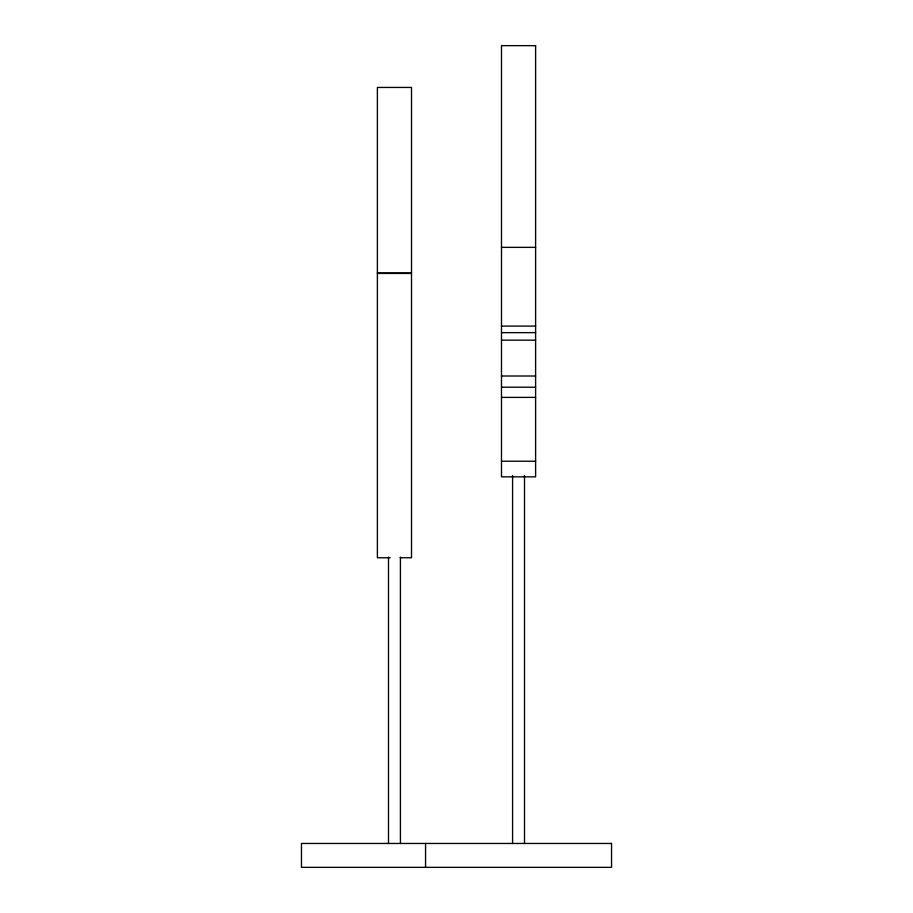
<?xml version="1.0" encoding="UTF-8"?>
<svg xmlns="http://www.w3.org/2000/svg" width="913" height="913" viewBox="0 0 913 913"><rect width="100%" height="100%" fill="white"/><g stroke="black" fill="none" stroke-linecap="round" stroke-linejoin="round"><path stroke-width="1.37" d="M501.488 247.366L535.611 247.366M377.389 272.998L411.512 272.998M377.389 273.444L411.512 273.444M501.488 326.089L535.611 326.089M501.488 332.64L535.611 332.64M501.488 340.172L535.611 340.172M501.488 376.008L535.611 376.008M501.488 387.215L535.611 387.215M501.488 397.383L535.611 397.383M501.488 461.236L535.611 461.236M390.182 557.752L377.389 557.752L377.389 87.443L411.512 87.443L411.512 557.752L400.134 557.752M524.507 475.536L524.507 843.464M512.581 475.536L512.581 843.464M425.561 843.464L425.561 867.35M400.419 557.124L400.419 843.464M388.493 557.124L388.493 843.464M535.611 45.65L501.488 45.65L501.488 476.848L535.611 476.848L535.611 45.65M611.539 843.464L301.461 843.464L301.461 867.35L611.539 867.35L611.539 843.464"/></g></svg>
